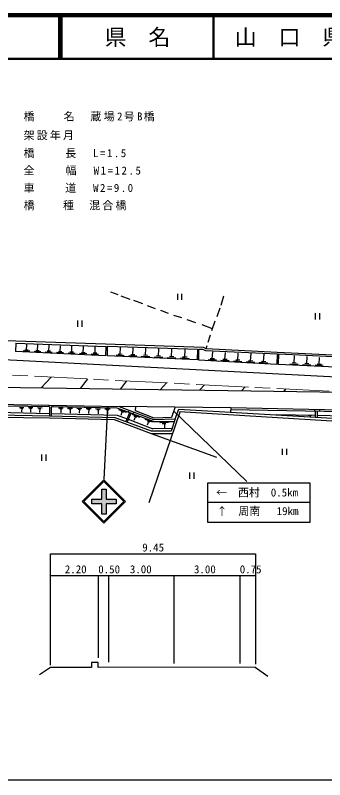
# Model space of a CAD drawing. Units: millimetres, scale not verified. Extents: x 40000 to 680000, y 20000 to 380000.
# Drawn here: x 287691 to 358424, y 205000 to 380000 of the extents above; entities that cross this region are included whole.
import ezdxf
from ezdxf.enums import TextEntityAlignment as Align

# ---------------------------------------------------------------- set-up
doc = ezdxf.new("R2010")
doc.units = ezdxf.units.MM
doc.header["$LTSCALE"] = 1000
doc.linetypes.add('CHAIN', pattern=[18.5, 12, -1.5, 3.5, -1.5])
for name, color, linetype, lineweight in [('M-BGD', 7, 'Continuous', 25), ('M-BMK', 2, 'CHAIN', 13), ('M-STR-HTXT', 7, 'Continuous', 13), ('M-STR-STRC', 7, 'Continuous', 25), ('M-TTL', 2, 'Continuous', 140), ('M-TTL-BAND', 7, 'Continuous', 25), ('M-TTL-LINE', 7, 'Continuous', 50)]:
    doc.layers.add(name, color=color, linetype=linetype, lineweight=lineweight)
doc.layers.add('M-TTL-TXT', color=7, linetype='Continuous')
doc.styles.add('ＭＳ ゴシック', font='')
doc.styles.get('ＭＳ ゴシック').set_extended_font_data('MS Gothic')

msp = doc.modelspace()

# ---------------------------------------------------------------- hatches: boundary and pattern name
at = {"layer": 'M-STR-STRC'}
msp.add_hatch(color=256, dxfattribs=at).paths.add_polyline_path([(307435, 271495), (308456, 271495), (308456, 269212), (310755, 269212), (310755, 268183), (308463, 268183), (308463, 265788), (307443, 265788), (307443, 268192), (305155, 268192), (305155, 269215), (307435, 269215)])

# ---------------------------------------------------------------- linework, layer by layer
at = {"layer": 'M-BGD'}
for p, q in [((309441, 316710), (311134, 316117)), ((311811, 315779), (313843, 315017)), ((324736, 316224), (324736, 314824)), ((325786, 314824), (325786, 316224)), ((335264, 315694), (334671, 313577)), ((314690, 314763), (316807, 314001)), ((317823, 313577), (319685, 312900)), ((320871, 312477), (322649, 311799)), ((334417, 312985), (333740, 310953)), ((356282, 311781), (356282, 310381)), ((357332, 310381), (357332, 311781)), ((301942, 310092), (301942, 308692)), ((302992, 308692), (302992, 310092)), ((323834, 311376), (325697, 310783)), ((326882, 310360), (328914, 309683)), ((333317, 309937), (332555, 307735)), ((330353, 309175), (332724, 308328)), ((332216, 306804), (331708, 305111)), ((287785, 304931), (287754, 303028)), ((290229, 303342), (290289, 304639)), ((292779, 303228), (292840, 304546)), ((308324, 302073), (287754, 303028)), ((290981, 303078), (289455, 303149)), ((290610, 303325), (289847, 303360)), ((293543, 302959), (291992, 303031)), ((293166, 303210), (292391, 303246)), ((296131, 302839), (294555, 302912)), ((295748, 303094), (294960, 303130)), ((295354, 303112), (295416, 304452)), ((298744, 302718), (297142, 302792)), ((298355, 302976), (297554, 303014)), ((297954, 302995), (298018, 304356)), ((300988, 302858), (300174, 302896)), ((300581, 302877), (300645, 304260)), ((303646, 302739), (302820, 302777)), ((303233, 302758), (303298, 304163)), ((305911, 302637), (305978, 304065)), ((311689, 302390), (311762, 303946)), ((314560, 302261), (314635, 303852)), ((317472, 302131), (317548, 303757)), ((320425, 301999), (320503, 303660)), ((323421, 301866), (323500, 303562)), ((326459, 301730), (326540, 303463)), ((332733, 301349), (332820, 302943)), ((335631, 301194), (335720, 302809)), ((278910, 301502), (373001, 296606)), ((301383, 302595), (299756, 302671)), ((304048, 302471), (302395, 302548)), ((306739, 302346), (305060, 302424)), ((306331, 302618), (305492, 302657)), ((329303, 301090), (308744, 302052)), ((312592, 302072), (310760, 302158)), ((312147, 302368), (311231, 302411)), ((315483, 301937), (313611, 302024)), ((315028, 302239), (314092, 302283)), ((318415, 301800), (316502, 301889)), ((317950, 302109), (316994, 302154)), ((321389, 301661), (319435, 301752)), ((320914, 301977), (319937, 302022)), ((324405, 301520), (322409, 301613)), ((323920, 301842), (322922, 301889)), ((327464, 301376), (325425, 301472)), ((326969, 301706), (325949, 301754)), ((347487, 300061), (329623, 301036)), ((333656, 301016), (331779, 301118)), ((333202, 301323), (332264, 301374)), ((336106, 301168), (335157, 301220)), ((339035, 301012), (338073, 301064)), ((338554, 301038), (338643, 302673)), ((341500, 300881), (341591, 302537)), ((344471, 300723), (344562, 302399)), ((347557, 302460), (347487, 300061)), ((351440, 300400), (351519, 302050)), ((354339, 300256), (354416, 301871)), ((357197, 300114), (357272, 301695)), ((336566, 300857), (334666, 300961)), ((339500, 300697), (337576, 300802)), ((342458, 300536), (340510, 300642)), ((341987, 300854), (341013, 300908)), ((345441, 300373), (343469, 300481)), ((344964, 300696), (343978, 300750)), ((366435, 299194), (347859, 300079)), ((352397, 300063), (350456, 300155)), ((351926, 300377), (350955, 300423)), ((355275, 299926), (353375, 300016)), ((354814, 300233), (353864, 300279)), ((358113, 299791), (356254, 299879)), ((357662, 300092), (356732, 300136)), ((293639, 294745), (295863, 297162)), ((304207, 296742), (302593, 294615)), ((311783, 294481), (313207, 296290)), ((320865, 294350), (322234, 295836)), ((276178, 294998), (364301, 293719)), ((329896, 294219), (330928, 295398)), ((339481, 294080), (340206, 294931)), ((349181, 293939), (349587, 294460)), ((295369, 290758), (295368, 290334)), ((296290, 290741), (296279, 290353)), ((276781, 289263), (295514, 288843)), ((288622, 290248), (289675, 290230)), ((288883, 290086), (289409, 290077)), ((289146, 290081), (289131, 289186)), ((290669, 290213), (291733, 290195)), ((290932, 290049), (291464, 290040)), ((291198, 290045), (291183, 289140)), ((292727, 290179), (293803, 290161)), ((292993, 290013), (293531, 290004)), ((293262, 290008), (293247, 289094)), ((295532, 290331), (295507, 288231)), ((295879, 288853), (310946, 288484)), ((297545, 290127), (298661, 290104)), ((297820, 289954), (298378, 289942)), ((298099, 289948), (298080, 288999)), ((299656, 290084), (300782, 290061)), ((299934, 289909), (300497, 289898)), ((300216, 289904), (300196, 288947)), ((301777, 290041), (302911, 290018)), ((302057, 289865), (302624, 289853)), ((302341, 289859), (302321, 288895)), ((303907, 289997), (305050, 289974)), ((304189, 289820), (304760, 289808)), ((304475, 289814), (304455, 288843)), ((306045, 289954), (307197, 289930)), ((306329, 289775), (306905, 289763)), ((306617, 289769), (306597, 288790)), ((308763, 290379), (307917, 273784)), ((308192, 289910), (309353, 289887)), ((308479, 289730), (309059, 289718)), ((308769, 289724), (308749, 288738)), ((311286, 289769), (313033, 289124)), ((312066, 289108), (311780, 288354)), ((311801, 289358), (312415, 289108)), ((313831, 289012), (312970, 286984)), ((314099, 288914), (313259, 286877)), ((313691, 289596), (313511, 289129)), ((314766, 289185), (314593, 288733)), ((318331, 268450), (325367, 289215)), ((323834, 289447), (340598, 273276)), ((325064, 289855), (336912, 289112)), ((367680, 286623), (325234, 289223)), ((368839, 289069), (336931, 289674)), ((356112, 289713), (356104, 289311)), ((356267, 289307), (356252, 287987)), ((356672, 289300), (356693, 287961)), ((357211, 289690), (357187, 289290)), ((272089, 288173), (295507, 287857)), ((295507, 288231), (276416, 288646)), ((310946, 288484), (313251, 287646)), ((313526, 287524), (319108, 285347)), ((314302, 288667), (316050, 288022)), ((315083, 288006), (314797, 287252)), ((314817, 288256), (315431, 288006)), ((317327, 287562), (319074, 286917)), ((317842, 287151), (318455, 286902)), ((319255, 287030), (324085, 287042)), ((356257, 288410), (347359, 288504)), ((355378, 288355), (354681, 288361)), ((355111, 288325), (355111, 288117)), ((356686, 288421), (368373, 288144)), ((318107, 286902), (317821, 286147)), ((323544, 285396), (318939, 285345)), ((321288, 286556), (322130, 286580)), ((321779, 286432), (321810, 285519)), ((318754, 284283), (333655, 278864)), ((295702, 231211), (295732, 256699)), ((295732, 256699), (342637, 256697)), ((342637, 256697), (342637, 231466)), ((342637, 251701), (295732, 251708)), ((306654, 251701), (306654, 232905)), ((308960, 251706), (308976, 231873)), ((323926, 251704), (323926, 231635)), ((339004, 251702), (338996, 231635)), ((305120, 231806), (305119, 230713)), ((306654, 231805), (305120, 231806)), ((306654, 230704), (306654, 231805)), ((295768, 230710), (293185, 229048)), ((305119, 230713), (295768, 230710)), ((342497, 230727), (306654, 230704)), ((342497, 230727), (345387, 228733))]:
    msp.add_line(p, q, dxfattribs=at)
for points in [[(331319, 303670), (330710, 303916), (308318, 304696), (278554, 305687), (278686, 306530)], [(287785, 304931), (308352, 304178), (308324, 302073)], [(308744, 302052), (308783, 304244), (329350, 303571), (329303, 301090)], [(329623, 301036), (329678, 303579), (330473, 303587), (331183, 303236), (347557, 302460)], [(347859, 300079), (347932, 302472), (366458, 301550), (374624, 301533), (347521, 302816), (331319, 303670), (331576, 304407)], [(268534, 290409), (269950, 291017), (271238, 291193), (311412, 290469)], [(295532, 290331), (270694, 290751), (270167, 288917), (269446, 286454)], [(319255, 287030), (310980, 290053), (295889, 290361), (295874, 288223)], [(336947, 290112), (311412, 290469), (319309, 287446), (324276, 287621), (325064, 289855)], [(324248, 290338), (323404, 287907), (319454, 287784), (315200, 289422), (315255, 290415)], [(369027, 289444), (336947, 290112), (336912, 289112), (367951, 287306)], [(324276, 287621), (323340, 284778), (318844, 284816), (310536, 287882), (295507, 288231)], [(295507, 287857), (310321, 287452), (318754, 284283), (323679, 284233)], [(320710, 286744), (320804, 286751), (322708, 286830)]]:
    msp.add_lwpolyline(points, dxfattribs=at)
at = {"layer": 'M-BMK'}
msp.add_line((273574, 298283), (372824, 293291), dxfattribs=at)
at = {"layer": 'M-STR-STRC'}
for p, q in [((348729, 280767), (348729, 279367)), ((349779, 279367), (349779, 280767)), ((293678, 279435), (293678, 278035)), ((294728, 278035), (294728, 279435)), ((327535, 275302), (327535, 273902)), ((328585, 273902), (328585, 275302)), ((302952, 268721), (307916, 273685)), ((303334, 268721), (307916, 273303)), ((307916, 273685), (312880, 268721)), ((307916, 273303), (312498, 268721)), ((307916, 263757), (302952, 268721)), ((307916, 264139), (303334, 268721)), ((312880, 268721), (307916, 263757)), ((312498, 268721), (307916, 264139)), ((331718, 268514), (354996, 268514))]:
    msp.add_line(p, q, dxfattribs=at)
for points in [[(305155, 269215), (307435, 269215), (307435, 271495), (308456, 271495), (308456, 269212), (310755, 269212), (310755, 268183), (308463, 268183), (308463, 265788), (307443, 265788), (307443, 268192), (305155, 268192)], [(331718, 272990), (354996, 272998), (354996, 263847), (331718, 263847)]]:
    msp.add_lwpolyline(points, close=True, dxfattribs=at)
at = {"layer": 'M-TTL'}
msp.add_line((680000, 380000), (40000, 380000), dxfattribs=at)
at = {"layer": 'M-TTL-BAND'}
msp.add_line((40000, 205000), (579000, 205000), dxfattribs=at)
at = {"layer": 'M-TTL-LINE'}
for p, q in [((297750, 380000), (297750, 370000)), ((298250, 380000), (298250, 370000)), ((333000, 380000), (333000, 370000)), ((40000, 370000), (680000, 370000))]:
    msp.add_line(p, q, dxfattribs=at)

# ---------------------------------------------------------------- texts
at = {"layer": 'M-BGD', "style": 'ＭＳ ゴシック'}
for s, p in [('9.45', (316712, 256698)), ('2.20', (299008, 251708)), ('0.50', (306654, 251701)), ('3.00', (313882, 251706)), ('3.00', (328539, 251703)), ('0.75', (339004, 251702))]:
    msp.add_text(s, height=1833, dxfattribs=at).set_placement(p, align=Align.BOTTOM_LEFT)
at = {"layer": 'M-STR-HTXT', "char_height": 1833, "attachment_point": 7, "style": 'ＭＳ ゴシック'}
for s, insert in [('\\T1.22;橋\u3000\u3000名\u3000蔵場2号B橋', (289589, 355706)), ('\\T1.2;架設年月\u3000', (289589, 351410)), ('\\T1.27;橋\u3000\u3000長\u3000L=1.5', (289589, 347312)), ('\\T1.28;全\u3000\u3000幅\u3000W1=12.5', (289589, 343332)), ('\\T1.27;車\u3000\u3000道\u3000W2=9.0', (289589, 339352)), ('\\T1.2;橋\u3000\u3000種\u3000混合橋', (289589, 335372))]:
    msp.add_mtext(s, dxfattribs=dict(at, insert=insert))
at = {"layer": 'M-STR-STRC', "style": 'ＭＳ ゴシック'}
for s, p in [('←\u3000西村\u30000.5km', (333605, 269290)), ('↑\u3000周南\u3000 19km', (333701, 265031))]:
    msp.add_text(s, height=1833, dxfattribs=at).set_placement(p, align=Align.BOTTOM_LEFT)
at = {"layer": 'M-TTL-TXT', "style": 'ＭＳ ゴシック'}
for s, p in [('県\u3000名', (315625, 375000)), ('山\u3000口\u3000県', (350375, 375000))]:
    msp.add_text(s, height=3666, dxfattribs=at).set_placement(p, align=Align.MIDDLE_CENTER)

doc.saveas('drawing.dxf')
